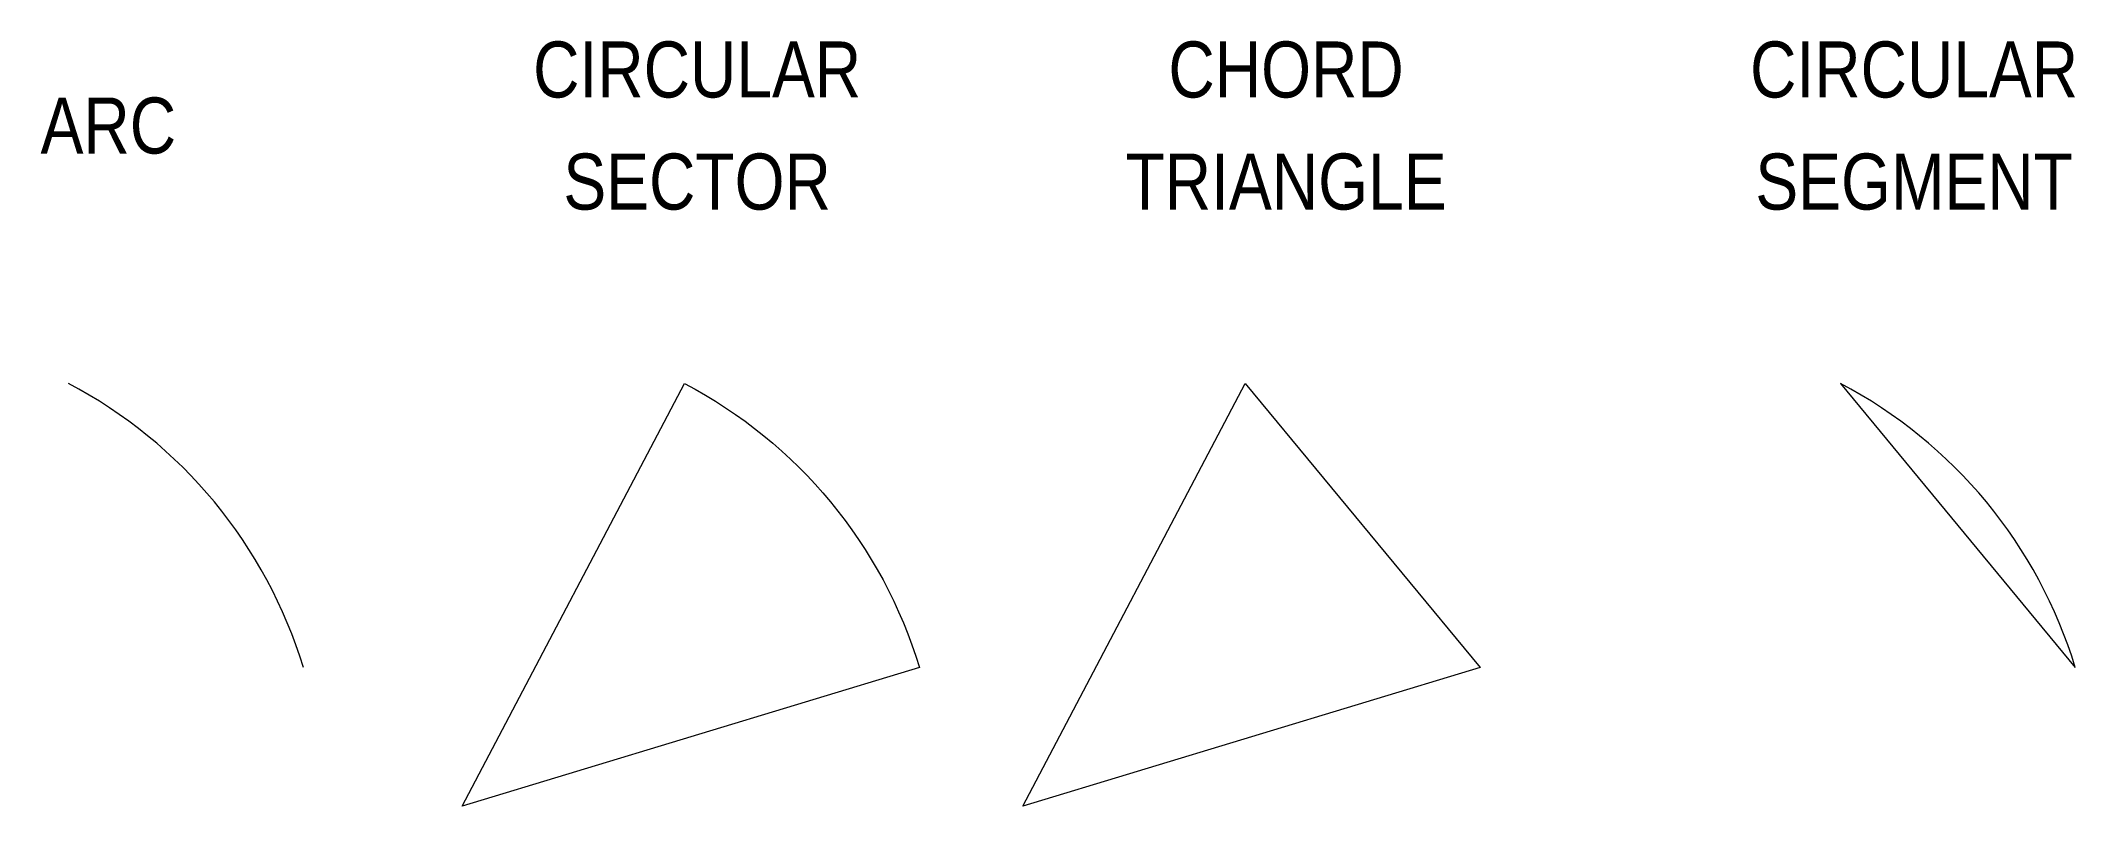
# Model space of a CAD drawing. Header units: millimetres. Extents: x 29 to 47.1, y 27 to 33.8.
import ezdxf

# ---------------------------------------------------------------- set-up
doc = ezdxf.new("R2010")
doc.units = ezdxf.units.MM
doc.linetypes.add('ACAD_ISO02W100', pattern=[15, 12, -3])
doc.layers.get('0').update_dxf_attribs({"lineweight": 25})
doc.styles.add('textstyle11', font='')
doc.styles.add('textstyle12', font='')
doc.styles.add('textstyle13', font='')
doc.styles.add('textstyle14', font='')
doc.styles.get('textstyle11').set_extended_font_data('Ubuntu Condensed')
doc.styles.get('textstyle12').set_extended_font_data('Ubuntu Condensed')
doc.styles.get('textstyle13').set_extended_font_data('Ubuntu Condensed')
doc.styles.get('textstyle14').set_extended_font_data('Ubuntu Condensed')

msp = doc.modelspace()

# ---------------------------------------------------------------- linework, layer by layer
at = {"color": 4, "lineweight": 5, "true_color": 0x00ffff, "flags": 128}
msp.add_lwpolyline([(34.72, 30.774, -0.200739), (36.816, 28.238), (32.737, 27), (34.72, 30.774)], format="xyb", dxfattribs=at)
at = {"linetype": 'ACAD_ISO02W100', "lineweight": 5, "flags": 128}
msp.add_lwpolyline([(39.72, 30.774), (41.816, 28.238), (37.737, 27), (39.72, 30.774)], dxfattribs=at)
at = {"color": 3, "lineweight": 5, "true_color": 0x00ff00, "flags": 128}
msp.add_lwpolyline([(45.03, 30.774), (47.126, 28.238, 0.200739), (45.03, 30.774)], format="xyb", dxfattribs=at)
at = {"color": 2, "lineweight": 5, "true_color": 0xffff00}
msp.add_arc((27.241, 27), 4.263, 16.8753, 62.2778, dxfattribs=at)

# ---------------------------------------------------------------- texts
at = {"char_height": 0.5, "attachment_point": 5, "line_spacing_factor": 1.2}
for s, insert, style in [('CIRCULAR\\PSECTOR', (34.833, 33.072), 'textstyle12'), ('CHORD\\PTRIANGLE', (40.086, 33.072), 'textstyle13'), ('CIRCULAR\\PSEGMENT', (45.688, 33.072), 'textstyle14'), ('ARC', (29.581, 33.072), 'textstyle11')]:
    msp.add_mtext(s, dxfattribs=dict(at, insert=insert, style=style))

doc.saveas('drawing.dxf')
